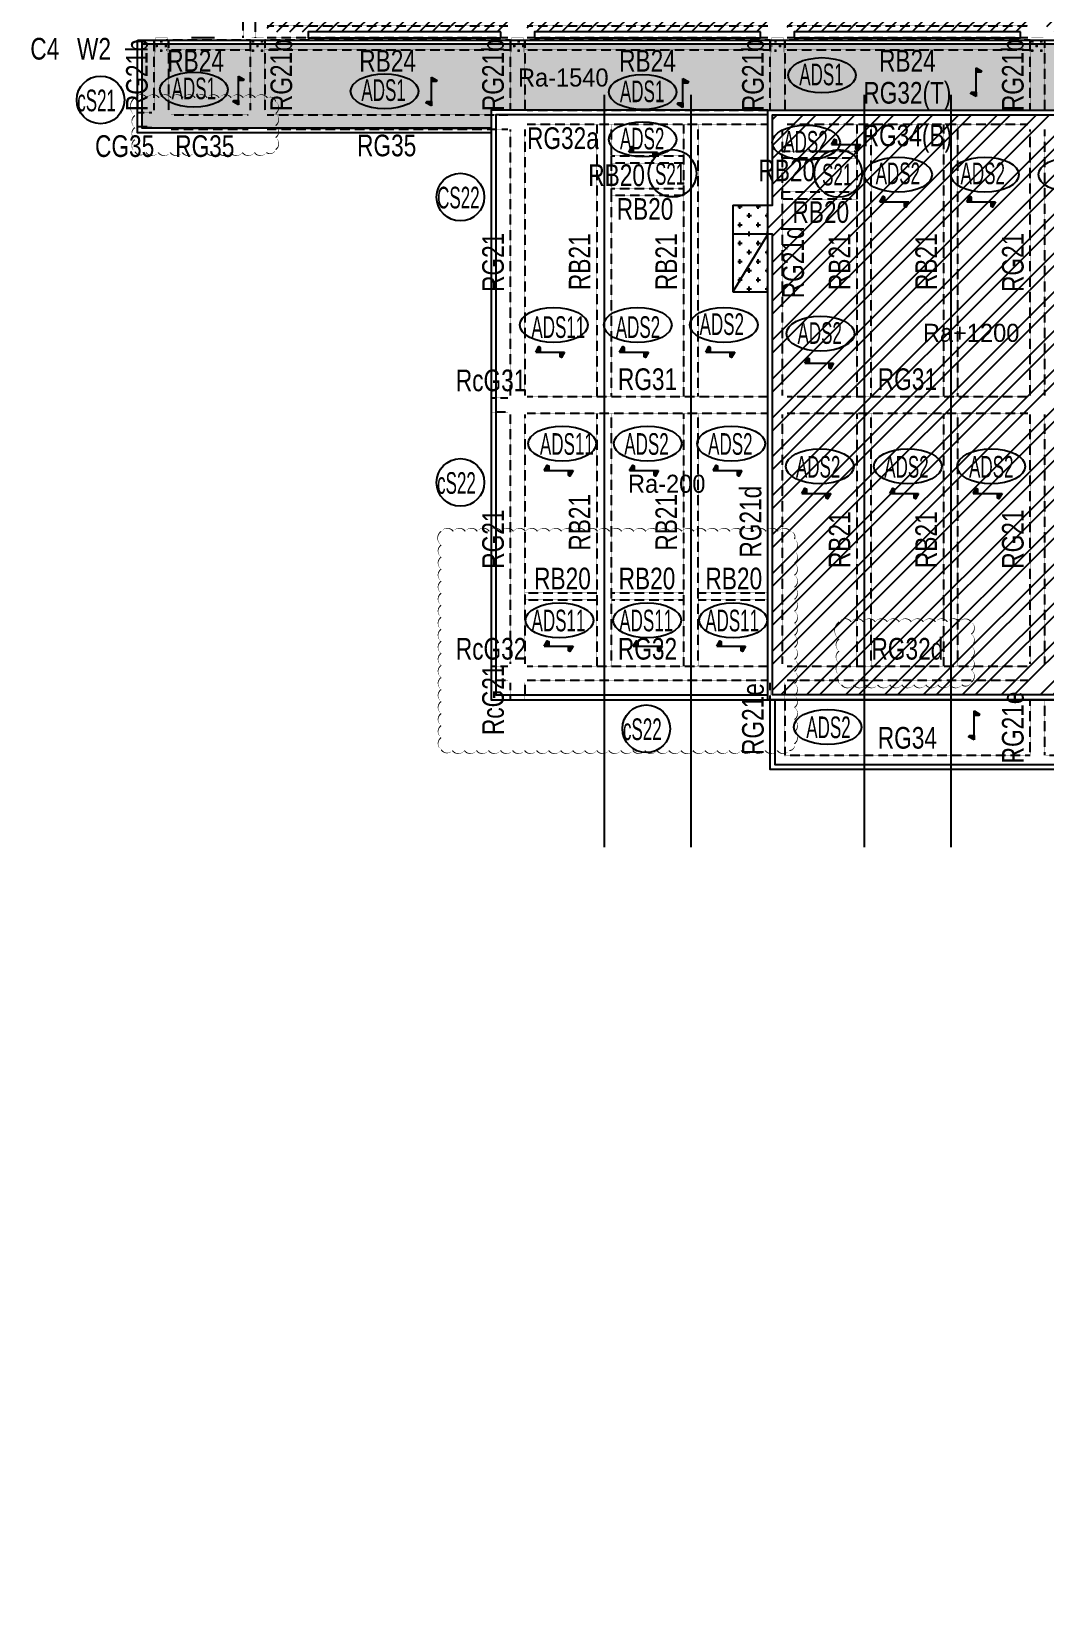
# Model space of a CAD drawing. Header units: millimetres. Extents: x -66083 to 179136, y 33075 to 150188.
# Drawn here: x 92951 to 135054, y 42155 to 107474 of the extents above; entities that cross this region are included whole.
import ezdxf
from ezdxf.enums import TextEntityAlignment as Align

# ---------------------------------------------------------------- set-up
doc = ezdxf.new("R2010")
doc.units = ezdxf.units.MM
doc.linetypes.add('HID', pattern=[2.3, 1.5, -0.8])
for name, color, linetype in [('$0$A-HAT', 8, 'Continuous'), ('^DECK', 130, 'Continuous'), ('A-CEN', 1, 'Continuous'), ('A-HAT', 251, 'Continuous'), ('A-OPEN', 1, 'Continuous'), ('BEAM-TEXT', 4, 'Continuous'), ('COLUMN-TEXT', 2, 'Continuous'), ('DECK-PL', 4, 'Continuous'), ('DECK-SLAB', 4, 'Continuous'), ('GIRDER-TEXT', 7, 'Continuous'), ('TXT-SLAB', 6, 'Continuous'), ('WALL-TEXT', 6, 'Continuous'), ('레벨', 40, 'Continuous'), ('보(beam)', 4, 'HID'), ('보(girder)', 7, 'HID'), ('슬래브라인', 7, 'Continuous')]:
    doc.layers.add(name, color=color, linetype=linetype)
doc.layers.add('NOPLOT', color=191, linetype='Continuous', plot=False)
doc.styles.add('Gtx', font='Dotum.ttf')

# ---------------------------------------------------------------- blocks, each defined once
blk = doc.blocks.new('*U696')
at = {"layer": '보(girder)'}
for p, q in [((-1905, 700), (8295, 700)), ((8295, 100), (-1905, 100))]:
    blk.add_line(p, q, dxfattribs=at)
blk = doc.blocks.new('*U668')
at = {"layer": '보(girder)'}
for p, q in [((-1905, 650), (8095, 650)), ((8095, 150), (-1905, 150))]:
    blk.add_line(p, q, dxfattribs=at)
blk = doc.blocks.new('*U670')
at = {"layer": '보(girder)'}
for p, q in [((-1905, 650), (8095, 650)), ((8095, 150), (-1905, 150))]:
    blk.add_line(p, q, dxfattribs=at)
blk = doc.blocks.new('*U672')
at = {"layer": '보(girder)'}
for p, q in [((-1905, 650), (8095, 650)), ((8095, 150), (-1905, 150))]:
    blk.add_line(p, q, dxfattribs=at)
blk = doc.blocks.new('*U680')
at = {"layer": '보(girder)'}
for p, q in [((-1905, 700), (1295, 700)), ((1295, 100), (-1905, 100))]:
    blk.add_line(p, q, dxfattribs=at)
blk = doc.blocks.new('*U682')
at = {"layer": '보(girder)'}
for p, q in [((-1905, 700), (8095, 700)), ((8095, 100), (-1905, 100))]:
    blk.add_line(p, q, dxfattribs=at)
blk = doc.blocks.new('*U690')
at = {"layer": '보(girder)'}
for p, q in [((-1905, 700), (8095, 700)), ((8095, 100), (-1905, 100))]:
    blk.add_line(p, q, dxfattribs=at)
blk = doc.blocks.new('*U692')
at = {"layer": '보(girder)'}
for p, q in [((-1905, 700), (8095, 700)), ((8095, 100), (-1905, 100))]:
    blk.add_line(p, q, dxfattribs=at)
blk = doc.blocks.new('*U611')
at = {"layer": '보(girder)'}
for p, q in [((-1905, 750), (8095, 750)), ((8095, 50), (-1905, 50))]:
    blk.add_line(p, q, dxfattribs=at)
blk = doc.blocks.new('*U613')
at = {"layer": '보(girder)'}
for p, q in [((-1905, 750), (8095, 750)), ((8095, 50), (-1905, 50))]:
    blk.add_line(p, q, dxfattribs=at)
blk = doc.blocks.new('*U621')
at = {"layer": '보(girder)'}
for p, q in [((-1905, 700), (9145, 700)), ((9145, 100), (-1905, 100))]:
    blk.add_line(p, q, dxfattribs=at)
blk = doc.blocks.new('*U607')
at = {"layer": '보(girder)'}
for p, q in [((-1905, 700), (9145, 700)), ((9145, 100), (-1905, 100))]:
    blk.add_line(p, q, dxfattribs=at)
blk = doc.blocks.new('*U609')
at = {"layer": '보(girder)'}
for p, q in [((-1905, 700), (9145, 700)), ((9145, 100), (-1905, 100))]:
    blk.add_line(p, q, dxfattribs=at)
blk = doc.blocks.new('*U702')
at = {"layer": '보(girder)'}
for p, q in [((-1905, 700), (995, 700)), ((995, 100), (-1905, 100))]:
    blk.add_line(p, q, dxfattribs=at)
blk = doc.blocks.new('*U385')
at = {"layer": '보(girder)'}
for p, q in [((-1905, 700), (995, 700)), ((995, 100), (-1905, 100))]:
    blk.add_line(p, q, dxfattribs=at)
blk = doc.blocks.new('*U387')
at = {"layer": '보(girder)'}
for p, q in [((-1905, 700), (995, 700)), ((995, 100), (-1905, 100))]:
    blk.add_line(p, q, dxfattribs=at)
blk = doc.blocks.new('*U389')
at = {"layer": '보(girder)'}
for p, q in [((-1905, 700), (995, 700)), ((995, 100), (-1905, 100))]:
    blk.add_line(p, q, dxfattribs=at)
blk = doc.blocks.new('*U391')
at = {"layer": '보(girder)'}
for p, q in [((-2005, 700), (895, 700)), ((895, 100), (-2005, 100))]:
    blk.add_line(p, q, dxfattribs=at)
blk = doc.blocks.new('*U411')
at = {"layer": '보(girder)'}
for p, q in [((-1905, 700), (8445, 700)), ((8445, 100), (-1905, 100))]:
    blk.add_line(p, q, dxfattribs=at)
blk = doc.blocks.new('*U413')
at = {"layer": '보(girder)'}
for p, q in [((-1905, 700), (8445, 700)), ((8445, 100), (-1905, 100))]:
    blk.add_line(p, q, dxfattribs=at)
blk = doc.blocks.new('*U403')
at = {"layer": '보(girder)'}
for p, q in [((-1905, 700), (8445, 700)), ((8445, 100), (-1905, 100))]:
    blk.add_line(p, q, dxfattribs=at)
blk = doc.blocks.new('*U487')
at = {"layer": '보(girder)'}
for p, q in [((-1905, 700), (8095, 700)), ((8095, 100), (-1905, 100))]:
    blk.add_line(p, q, dxfattribs=at)
blk = doc.blocks.new('*U489')
at = {"layer": '보(girder)'}
for p, q in [((-1905, 700), (8095, 700)), ((8095, 100), (-1905, 100))]:
    blk.add_line(p, q, dxfattribs=at)
blk = doc.blocks.new('*U493')
at = {"layer": '보(beam)'}
for p, q in [((2332, 500), (-1168, 500)), ((-1168, 100), (2332, 100))]:
    blk.add_line(p, q, dxfattribs=at)
blk = doc.blocks.new('*U495')
at = {"layer": '보(beam)'}
for p, q in [((9132, 500), (-1068, 500)), ((-1068, 100), (9132, 100))]:
    blk.add_line(p, q, dxfattribs=at)
blk = doc.blocks.new('*U497')
at = {"layer": '보(beam)'}
for p, q in [((9132, 500), (-1068, 500)), ((-1068, 100), (9132, 100))]:
    blk.add_line(p, q, dxfattribs=at)
blk = doc.blocks.new('*U499')
at = {"layer": '보(beam)'}
for p, q in [((9132, 500), (-1068, 500)), ((-1068, 100), (9132, 100))]:
    blk.add_line(p, q, dxfattribs=at)
blk = doc.blocks.new('*U511')
at = {"layer": '보(beam)'}
for p, q in [((10132, 600), (-1168, 600)), ((-1168, 0), (10132, 0))]:
    blk.add_line(p, q, dxfattribs=at)
blk = doc.blocks.new('*U513')
at = {"layer": '보(beam)'}
for p, q in [((10132, 600), (-1168, 600)), ((-1168, 0), (10132, 0))]:
    blk.add_line(p, q, dxfattribs=at)
blk = doc.blocks.new('*U515')
at = {"layer": '보(beam)'}
for p, q in [((10132, 600), (-1168, 600)), ((-1168, 0), (10132, 0))]:
    blk.add_line(p, q, dxfattribs=at)
blk = doc.blocks.new('*U505')
at = {"layer": '보(beam)'}
for p, q in [((10132, 600), (-1168, 600)), ((-1168, 0), (10132, 0))]:
    blk.add_line(p, q, dxfattribs=at)
blk = doc.blocks.new('*U527')
at = {"layer": '보(beam)'}
for p, q in [((9432, 600), (-1068, 600)), ((-1068, 0), (9432, 0))]:
    blk.add_line(p, q, dxfattribs=at)
blk = doc.blocks.new('*U541')
at = {"layer": '보(beam)'}
for p, q in [((9432, 600), (-1068, 600)), ((-1068, 0), (9432, 0))]:
    blk.add_line(p, q, dxfattribs=at)
blk = doc.blocks.new('*U543')
at = {"layer": '보(beam)'}
for p, q in [((9432, 600), (-1068, 600)), ((-1068, 0), (9432, 0))]:
    blk.add_line(p, q, dxfattribs=at)
blk = doc.blocks.new('*U545')
at = {"layer": '보(beam)'}
for p, q in [((9432, 600), (-1068, 600)), ((-1068, 0), (9432, 0))]:
    blk.add_line(p, q, dxfattribs=at)
blk = doc.blocks.new('*U571')
at = {"layer": '보(girder)'}
for p, q in [((-1905, 700), (8295, 700)), ((8295, 100), (-1905, 100))]:
    blk.add_line(p, q, dxfattribs=at)
blk = doc.blocks.new('*U573')
at = {"layer": '보(girder)'}
for p, q in [((-1905, 700), (1095, 700)), ((1095, 100), (-1905, 100))]:
    blk.add_line(p, q, dxfattribs=at)
blk = doc.blocks.new('*U581')
at = {"layer": '보(girder)'}
for p, q in [((-1905, 700), (395, 700)), ((395, 100), (-1905, 100))]:
    blk.add_line(p, q, dxfattribs=at)
blk = doc.blocks.new('*U623')
at = {"layer": '보(girder)'}
for p, q in [((-1905, 700), (-1205, 700)), ((-1205, 100), (-1905, 100))]:
    blk.add_line(p, q, dxfattribs=at)
blk = doc.blocks.new('*U625')
at = {"layer": '보(girder)'}
for p, q in [((-1905, 700), (-1205, 700)), ((-1205, 100), (-1905, 100))]:
    blk.add_line(p, q, dxfattribs=at)
blk = doc.blocks.new('*U627')
at = {"layer": '보(girder)'}
for p, q in [((-1905, 700), (-1205, 700)), ((-1205, 100), (-1905, 100))]:
    blk.add_line(p, q, dxfattribs=at)
blk = doc.blocks.new('A$C58C40D4B')
at = {"layer": 'DECK-PL'}
for points in [[(-600, 2), (-471, -223), (-415, -192), (-415, 2)], [(600, 2), (471, 228), (415, 196), (415, 2)]]:
    blk.add_hatch(color=256, dxfattribs=at).paths.add_polyline_path(points)
blk.add_line((-600, 2), (600, 2), dxfattribs=at)
for points in [[(-600, 2), (-471, -223), (-415, -192), (-415, 2), (-415, 2), (-471, 2), (-600, 2)], [(600, 2), (471, 228), (415, 196), (415, 2), (415, 2), (471, 2), (600, 2)]]:
    blk.add_lwpolyline(points, dxfattribs=at)
blk = doc.blocks.new('*U589')
at = {"layer": '보(girder)'}
for p, q in [((-2455, 650), (1845, 650)), ((1845, 150), (-2455, 150))]:
    blk.add_line(p, q, dxfattribs=at)
blk = doc.blocks.new('*U605')
at = {"layer": '보(girder)'}
for p, q in [((-1905, 700), (-1305, 700)), ((-1305, 100), (-1905, 100))]:
    blk.add_line(p, q, dxfattribs=at)

msp = doc.modelspace()

# ---------------------------------------------------------------- hatches: boundary and pattern name
at = {"layer": '$0$A-HAT'}
h = msp.add_hatch(dxfattribs=at)
h.set_pattern_fill('CROSS', color=1, scale=60)
h.paths.add_polyline_path([(122103.6, 96655), (123553.6, 96655), (123553.6, 100255), (122103.6, 100255)])
at = {"layer": 'A-HAT'}
h = msp.add_hatch(dxfattribs=at)
h.set_pattern_fill('ANSI31', color=256, scale=120)
h.paths.add_polyline_path([(102003.6, 108005), (102003.6, 111505), (102953.6, 111505), (102953.6, 112705), (102003.6, 112705), (102003.6, 116705), (104453.6, 116705), (104453.6, 116905), (112453.6, 116905), (112453.6, 116705), (113853.6, 116705), (113853.6, 116905), (123253.6, 116905), (123253.6, 116705), (124653.6, 116705), (124653.6, 116905), (134053.6, 116905), (134053.6, 116705), (135453.6, 116705), (135453.6, 116905), (144853.6, 116905), (144853.6, 116705), (146253.6, 116705), (146253.6, 116905), (155653.6, 116905), (155653.6, 116705), (157053.6, 116705), (157053.6, 116905), (161253.6, 116905), (161253.6, 116705), (167503.6, 116705), (167503.6, 112705), (166553.6, 112705), (166553.6, 111505), (167503.6, 111505), (167503.6, 108005), (166753.6, 108005), (166753.6, 107455), (156753.6, 107455), (156753.6, 108005), (155953.6, 108005), (155953.6, 107455), (145953.6, 107455), (145953.6, 108005), (145153.6, 108005), (145153.6, 107455), (135153.6, 107455), (135153.6, 108005), (134353.6, 108005), (134353.6, 107455), (124353.6, 107455), (124353.6, 108005), (123553.6, 108005), (123553.6, 107455), (113553.6, 107455), (113553.6, 108005), (112753.6, 108005), (112753.6, 107455), (102753.6, 107455), (102753.6, 108005)])
h = msp.add_hatch(dxfattribs=at)
h.set_pattern_fill('HONEY', color=256, scale=120)
h.paths.add_polyline_path([(166953.6, 106955), (166953.6, 104205), (112053.6, 104205), (112053.6, 103455), (97553.6, 103455), (97553.6, 106955)])
h = msp.add_hatch(dxfattribs=at)
h.set_pattern_fill('ANSI32', color=256, scale=120)
h.paths.add_polyline_path([(146453.6, 104005), (123753.6, 104005), (123753.6, 100255), (123553.6, 100255), (123553.6, 99055), (123753.6, 99055), (123753.6, 79905), (159353.6, 79905), (159353.6, 99055), (159553.6, 99055), (159553.6, 100255), (159353.6, 100255), (159353.6, 104005), (153053.6, 104005), (153053.6, 100505), (146453.6, 100505)])
at = {"layer": 'TXT-SLAB'}
h = msp.add_hatch(dxfattribs=at)
h.set_pattern_fill('CROSS', color=256, scale=30)
h.paths.add_polyline_path([(98103.6, 107205), (98103.6, 106605), (98603.6, 106605), (98603.6, 107205)])
h = msp.add_hatch(dxfattribs=at)
h.set_pattern_fill('CROSS', color=256, scale=30)
h.paths.add_polyline_path([(102103.6, 107205), (102103.6, 106605), (102603.6, 106605), (102603.6, 107205)])
h = msp.add_hatch(dxfattribs=at)
h.set_pattern_fill('CROSS', color=256, scale=30)
h.paths.add_polyline_path([(112903.6, 107205), (112903.6, 106605), (113403.6, 106605), (113403.6, 107205)])
h = msp.add_hatch(dxfattribs=at)
h.set_pattern_fill('CROSS', color=256, scale=30)
h.paths.add_polyline_path([(123703.6, 107205), (123703.6, 106605), (124203.6, 106605), (124203.6, 107205)])
h = msp.add_hatch(dxfattribs=at)
h.set_pattern_fill('CROSS', color=256, scale=30)
h.paths.add_polyline_path([(134503.6, 107205), (134503.6, 106605), (135003.6, 106605), (135003.6, 107205)])

# ---------------------------------------------------------------- linework, layer by layer
at = {"layer": '^DECK', "color": 0}
for centre in [(95823.1, 104629.4), (119592, 101574.5), (126479, 101574.5), (110777.8, 100593.4), (110777.8, 88735.1), (118501.2, 78503.4)]:
    msp.add_circle(centre, 990.9, dxfattribs=at)
for centre in [(125804.4, 105655.1), (99701.5, 105057.4), (107629.4, 104987.9), (118352.4, 104953.1), (118352.4, 102988.2), (125140.6, 102857.1), (128964.1, 101523.6), (132571, 101523.6), (136212.8, 101523.6), (114656.3, 95278.3), (118145.2, 95278.3), (121729.2, 95278.3), (125740.5, 94920), (115011.6, 90350.6), (118561, 90350.6), (122029.2, 90350.6), (125719.5, 89402.5), (129369.1, 89402.5), (132837.8, 89402.5), (114890.9, 83003), (118536.8, 83003), (122108.1, 83003), (126040.5, 78573.8)]:
    msp.add_ellipse(centre, major_axis=(1412.4, 0), ratio=0.5161765, dxfattribs=at)
at = {"layer": 'A-CEN'}
for p, q in [((116753.6, 104842.3), (116753.6, 73578.5)), ((120353.6, 104842.3), (120353.6, 73578.5)), ((127553.6, 104842.3), (127553.6, 73578.5)), ((131153.6, 104842.3), (131153.6, 73578.5))]:
    msp.add_line(p, q, dxfattribs=at)
at = {"layer": 'A-OPEN'}
msp.add_line((123553.6, 99055), (122103.6, 96655), dxfattribs=at)
at = {"layer": 'NOPLOT'}
for points in [[(97253, 104716.9, 0, 50, -0.5205671), (97753, 104716.9, 0, 50, -0.5205671), (98253, 104716.9, 0, 50, -0.5205671), (98753, 104716.9, 0, 50, -0.5205671), (99253, 104716.9, 0, 50, -0.5205671), (99753, 104716.9, 0, 50, -0.5205671), (100253, 104716.9, 0, 50, -0.5205671), (100753, 104716.9, 0, 50, -0.5205671), (101253, 104716.9, 0, 50, -0.5205671), (101753, 104716.9, 0, 50, -0.5205671), (102253, 104716.9, 0, 50, -0.5205671), (102753, 104716.9, 0, 50, -0.5205671), (103099.2, 104563.2, 0, 50, -0.5205671), (103099.2, 104063.2, 0, 50, -0.5205671), (103099.2, 103563.2, 0, 50, -0.5205671), (103099.2, 103063.2, 0, 50, -0.5205671), (103099.2, 102563.2, 0, 50, -0.5205671), (102718.3, 102444.1, 0, 50, -0.5205671), (102218.3, 102444.1, 0, 50, -0.5205671), (101718.3, 102444.1, 0, 50, -0.5205671), (101218.3, 102444.1, 0, 50, -0.5205671), (100718.3, 102444.1, 0, 50, -0.5205671), (100218.3, 102444.1, 0, 50, -0.5205671), (99718.3, 102444.1, 0, 50, -0.5205671), (99218.3, 102444.1, 0, 50, -0.5205671), (98718.3, 102444.1, 0, 50, -0.5205671), (98218.3, 102444.1, 0, 50, -0.5205671), (97718.3, 102444.1, 0, 50, -0.5205671), (97253, 102478.7, 0, 50, -0.5205671), (97253, 102978.7, 0, 50, -0.5205671), (97253, 103478.7, 0, 50, -0.5205671), (97253, 103978.7, 0, 50, -0.5205671)], [(109979.9, 86702.7, 0, 50, -0.5205671), (110479.9, 86702.7, 0, 50, -0.5205671), (110979.9, 86702.7, 0, 50, -0.5205671), (111479.9, 86702.7, 0, 50, -0.5205671), (111979.9, 86702.7, 0, 50, -0.5205671), (112479.9, 86702.7, 0, 50, -0.5205671), (112979.9, 86702.7, 0, 50, -0.5205671), (113479.9, 86702.7, 0, 50, -0.5205671), (113979.9, 86702.7, 0, 50, -0.5205671), (114479.9, 86702.7, 0, 50, -0.5205671), (114979.9, 86702.7, 0, 50, -0.5205671), (115479.9, 86702.7, 0, 50, -0.5205671), (115979.9, 86702.7, 0, 50, -0.5205671), (116479.9, 86702.7, 0, 50, -0.5205671), (116979.9, 86702.7, 0, 50, -0.5205671), (117479.9, 86702.7, 0, 50, -0.5205671), (117979.9, 86702.7, 0, 50, -0.5205671), (118479.9, 86702.7, 0, 50, -0.5205671), (118979.9, 86702.7, 0, 50, -0.5205671), (119479.9, 86702.7, 0, 50, -0.5205671), (119979.9, 86702.7, 0, 50, -0.5205671), (120479.9, 86702.7, 0, 50, -0.5205671), (120979.9, 86702.7, 0, 50, -0.5205671), (121479.9, 86702.7, 0, 50, -0.5205671), (121979.9, 86702.7, 0, 50, -0.5205671), (122479.9, 86702.7, 0, 50, -0.5205671), (122979.9, 86702.7, 0, 50, -0.5205671), (123479.9, 86702.7, 0, 50, -0.5205671), (123979.9, 86702.7, 0, 50, -0.5205671), (124479.9, 86702.7, 0, 50, -0.5205671), (124660.1, 86382.9, 0, 50, -0.5205671), (124660.1, 85882.9, 0, 50, -0.5205671), (124660.1, 85382.9, 0, 50, -0.5205671), (124660.1, 84882.9, 0, 50, -0.5205671), (124660.1, 84382.9, 0, 50, -0.5205671), (124660.1, 83882.9, 0, 50, -0.5205671), (124660.1, 83382.9, 0, 50, -0.5205671), (124660.1, 82882.9, 0, 50, -0.5205671), (124660.1, 82382.9, 0, 50, -0.5205671), (124660.1, 81882.9, 0, 50, -0.5205671), (124660.1, 81382.9, 0, 50, -0.5205671), (124660.1, 80882.9, 0, 50, -0.5205671), (124660.1, 80382.9, 0, 50, -0.5205671), (124660.1, 79882.9, 0, 50, -0.5205671), (124660.1, 79382.9, 0, 50, -0.5205671), (124660.1, 78882.9, 0, 50, -0.5205671), (124660.1, 78382.9, 0, 50, -0.5205671), (124660.1, 77882.9, 0, 50, -0.5205671), (124444.6, 77598.4, 0, 50, -0.5205671), (123944.6, 77598.4, 0, 50, -0.5205671), (123444.6, 77598.4, 0, 50, -0.5205671), (122944.6, 77598.4, 0, 50, -0.5205671), (122444.6, 77598.4, 0, 50, -0.5205671), (121944.6, 77598.4, 0, 50, -0.5205671), (121444.6, 77598.4, 0, 50, -0.5205671), (120944.6, 77598.4, 0, 50, -0.5205671), (120444.6, 77598.4, 0, 50, -0.5205671), (119944.6, 77598.4, 0, 50, -0.5205671), (119444.6, 77598.4, 0, 50, -0.5205671), (118944.6, 77598.4, 0, 50, -0.5205671), (118444.6, 77598.4, 0, 50, -0.5205671), (117944.6, 77598.4, 0, 50, -0.5205671), (117444.6, 77598.4, 0, 50, -0.5205671), (116944.6, 77598.4, 0, 50, -0.5205671), (116444.6, 77598.4, 0, 50, -0.5205671), (115944.6, 77598.4, 0, 50, -0.5205671), (115444.6, 77598.4, 0, 50, -0.5205671), (114944.6, 77598.4, 0, 50, -0.5205671), (114444.6, 77598.4, 0, 50, -0.5205671), (113944.6, 77598.4, 0, 50, -0.5205671), (113444.6, 77598.4, 0, 50, -0.5205671), (112944.6, 77598.4, 0, 50, -0.5205671), (112444.6, 77598.4, 0, 50, -0.5205671), (111944.6, 77598.4, 0, 50, -0.5205671), (111444.6, 77598.4, 0, 50, -0.5205671), (110944.6, 77598.4, 0, 50, -0.5205671), (110444.6, 77598.4, 0, 50, -0.5205671), (109979.9, 77633.8, 0, 50, -0.5205671), (109979.9, 78133.8, 0, 50, -0.5205671), (109979.9, 78633.8, 0, 50, -0.5205671), (109979.9, 79133.8, 0, 50, -0.5205671), (109979.9, 79633.8, 0, 50, -0.5205671), (109979.9, 80133.8, 0, 50, -0.5205671), (109979.9, 80633.8, 0, 50, -0.5205671), (109979.9, 81133.8, 0, 50, -0.5205671), (109979.9, 81633.8, 0, 50, -0.5205671), (109979.9, 82133.8, 0, 50, -0.5205671), (109979.9, 82633.8, 0, 50, -0.5205671), (109979.9, 83133.8, 0, 50, -0.5205671), (109979.9, 83633.8, 0, 50, -0.5205671), (109979.9, 84133.8, 0, 50, -0.5205671), (109979.9, 84633.8, 0, 50, -0.5205671), (109979.9, 85133.8, 0, 50, -0.5205671), (109979.9, 85633.8, 0, 50, -0.5205671), (109979.9, 86133.8, 0, 50, -0.5205671)], [(126517.1, 82943, 0, 50, -0.5205671), (127017.1, 82943, 0, 50, -0.5205671), (127517.1, 82943, 0, 50, -0.5205671), (128017.1, 82943, 0, 50, -0.5205671), (128517.1, 82943, 0, 50, -0.5205671), (129017.1, 82943, 0, 50, -0.5205671), (129517.1, 82943, 0, 50, -0.5205671), (130017.1, 82943, 0, 50, -0.5205671), (130517.1, 82943, 0, 50, -0.5205671), (131017.1, 82943, 0, 50, -0.5205671), (131517.1, 82943, 0, 50, -0.5205671), (132009.3, 82935.2, 0, 50, -0.5205671), (132009.3, 82435.2, 0, 50, -0.5205671), (132009.3, 81935.2, 0, 50, -0.5205671), (132009.3, 81435.2, 0, 50, -0.5205671), (132009.3, 80935.2, 0, 50, -0.5205671), (132009.3, 80435.2, 0, 50, -0.5205671), (131616.4, 80328.1, 0, 50, -0.5205671), (131116.4, 80328.1, 0, 50, -0.5205671), (130616.4, 80328.1, 0, 50, -0.5205671), (130116.4, 80328.1, 0, 50, -0.5205671), (129616.4, 80328.1, 0, 50, -0.5205671), (129116.4, 80328.1, 0, 50, -0.5205671), (128616.4, 80328.1, 0, 50, -0.5205671), (128116.4, 80328.1, 0, 50, -0.5205671), (127616.4, 80328.1, 0, 50, -0.5205671), (127116.4, 80328.1, 0, 50, -0.5205671), (126616.4, 80328.1, 0, 50, -0.5205671), (126517.1, 80728.8, 0, 50, -0.5205671), (126517.1, 81228.8, 0, 50, -0.5205671), (126517.1, 81728.8, 0, 50, -0.5205671), (126517.1, 82228.8, 0, 50, -0.5205671)]]:
    msp.add_lwpolyline(points, format="xyseb", close=True, dxfattribs=at)
at = {"layer": 'TXT-SLAB', "linetype": 'HID', "ltscale": 0.5, "const_width": 10, "elevation": 0}
for points in [[(98103.6, 107205), (98103.6, 106605), (98603.6, 106605), (98603.6, 107205)], [(102103.6, 107205), (102103.6, 106605), (102603.6, 106605), (102603.6, 107205)], [(112903.6, 107205), (112903.6, 106605), (113403.6, 106605), (113403.6, 107205)], [(123703.6, 107205), (123703.6, 106605), (124203.6, 106605), (124203.6, 107205)], [(134503.6, 107205), (134503.6, 106605), (135003.6, 106605), (135003.6, 107205)]]:
    msp.add_lwpolyline(points, close=True, dxfattribs=at)
at = {"layer": '보(beam)'}
for p, q in [((113453.6, 84155), (116453.6, 84155)), ((113453.6, 83855), (116453.6, 83855)), ((117053.6, 84155), (120053.6, 84155)), ((117053.6, 83855), (120053.6, 83855)), ((120653.6, 84155), (123553.6, 84155)), ((120653.6, 83855), (123553.6, 83855))]:
    msp.add_line(p, q, dxfattribs=at)
at = {"layer": '보(beam)', "elevation": 0}
for points in [[(117053.6, 102305), (120053.6, 102305), (120053.6, 102005), (117053.6, 102005)], [(124153.6, 102505), (127253.6, 102505), (127253.6, 102205), (124153.6, 102205)], [(117053.6, 100955), (120053.6, 100955), (120053.6, 100655), (117053.6, 100655)], [(124153.6, 100805), (127253.6, 100805), (127253.6, 100505), (124153.6, 100505)]]:
    msp.add_lwpolyline(points, close=True, dxfattribs=at)
at = {"layer": '슬래브라인'}
for p, q in [((100553.6, 107205), (99603.6, 107205)), ((97353.6, 107105), (173860.7, 107105)), ((97553.6, 106955), (166953.6, 106955)), ((122103.6, 100255), (122103.6, 96655)), ((122103.6, 96655), (123553.6, 96655))]:
    msp.add_line(p, q, dxfattribs=at)
at = {"layer": '슬래브라인', "elevation": 0}
for points in [[(112453.6, 107455), (104453.6, 107455), (104453.6, 107205), (112453.6, 107205)], [(123253.6, 107455), (113853.6, 107455), (113853.6, 107205), (123253.6, 107205)], [(134053.6, 107455), (124653.6, 107455), (124653.6, 107205), (134053.6, 107205)]]:
    msp.add_lwpolyline(points, close=True, dxfattribs=at)
at = {"layer": '슬래브라인'}
for points in [[(112053.6, 103255), (97353.6, 103255), (97353.6, 107105)], [(112053.6, 103455), (97553.6, 103455), (97553.6, 107105)], [(123553.6, 104205), (112053.6, 104205), (112053.6, 79705), (123653.6, 79705)], [(123553.6, 104005), (112253.6, 104005), (112253.6, 79905), (123553.6, 79905)], [(173794.8, 42155), (144503.6, 42155), (144503.6, 76805), (123653.6, 76805), (123653.6, 79705), (159553.6, 79705), (159553.6, 99055)], [(173575.4, 42355), (144703.6, 42355), (144703.6, 77005), (123853.6, 77005), (123853.6, 79705)]]:
    msp.add_lwpolyline(points, dxfattribs=at)
at = {"layer": '슬래브라인', "elevation": 0}
for points in [[(122103.6, 100255), (123753.6, 100255), (123753.6, 104005), (146453.6, 104005)], [(159553.6, 99055), (159553.6, 79705), (123553.6, 79705), (123553.6, 104205), (146453.6, 104205)], [(161153.6, 99055), (159353.6, 99055), (159353.6, 79905), (123753.6, 79905), (123753.6, 99055), (122103.6, 99055)]]:
    msp.add_lwpolyline(points, dxfattribs=at)

# ---------------------------------------------------------------- block references
at = {"layer": 'DECK-PL', "xscale": -1}
for p, rotation in [((132204.8, 105365.5), 270), ((101554.1, 105021.4), 270), ((109570, 104978.4), 270), ((120025.9, 104916.2), 270), ((118371.9, 102465.1), 180), ((126801.6, 102780.9), 180), ((128813.6, 100400.8), 180), ((132420.5, 100400.8), 180), ((114505.8, 94155.6), 180), ((117994.7, 94155.6), 180), ((121578.7, 94155.6), 180), ((125686.1, 93689.7), 180), ((114861.1, 89227.8), 180), ((118410.5, 89227.8), 180), ((121878.7, 89227.8), 180), ((125569, 88279.7), 180), ((129218.6, 88279.7), 180), ((132687.4, 88279.7), 180), ((114861.1, 81937.3), 180), ((118561.3, 81937.3), 180), ((122029.7, 81937.3), 180), ((132121.1, 78640.5), 270)]:
    msp.add_blockref('A$C58C40D4B', p, dxfattribs=dict(at, rotation=rotation))
at = {"layer": '보(beam)'}
for name, p in [('*U493', (99721.5, 106605)), ('*U495', (103721.5, 106605)), ('*U497', (114521.5, 106605)), ('*U499', (125321.5, 106605))]:
    msp.add_blockref(name, p, dxfattribs=at)
at = {"layer": '보(beam)', "rotation": 270}
for name, p in [('*U511', (116453.6, 102437.1)), ('*U513', (120053.6, 102437.1)), ('*U515', (127253.6, 102437.1)), ('*U505', (130853.6, 102437.1)), ('*U527', (116453.6, 90537.1)), ('*U541', (120053.6, 90537.1)), ('*U543', (127253.6, 90537.1)), ('*U545', (130853.6, 90537.1))]:
    msp.add_blockref(name, p, dxfattribs=at)
at = {"layer": '보(girder)'}
for name, p, rotation in [('*U589', (101603.6, 109049.6), 270), ('*U391', (97953.6, 105099.6), 270), ('*U389', (101953.6, 105199.6), 270), ('*U387', (112753.6, 105199.6), 270), ('*U385', (123553.6, 105199.6), 270), ('*U702', (134353.6, 105199.6), 270), ('*U621', (112753.6, 101499.6), 270), ('*U607', (123453.6, 101499.6), 270), ('*U609', (134353.6, 101499.6), 270), ('*U627', (110848.1, 92355), 180), ('*U411', (112753.6, 89649.6), 270), ('*U413', (123453.6, 89649.6), 270), ('*U403', (134353.6, 89649.6), 270), ('*U625', (110848.1, 81205), 180), ('*U623', (112753.6, 78499.6), 270), ('*U573', (123553.6, 78499.6), 270), ('*U581', (134353.6, 77799.6), 270)]:
    msp.add_blockref(name, p, dxfattribs=dict(at, rotation=rotation))
for name, p in [('*U672', (104659, 107055)), ('*U670', (115459, 107055)), ('*U668', (126259, 107055)), ('*U605', (99259, 103405)), ('*U680', (100659, 103305)), ('*U682', (104659, 103305)), ('*U690', (115459, 103505)), ('*U692', (126259, 103505)), ('*U611', (115459, 91555)), ('*U613', (126259, 91555)), ('*U487', (115459, 80405)), ('*U489', (126259, 80405)), ('*U696', (126159, 76705)), ('*U571', (136959, 76705))]:
    msp.add_blockref(name, p, dxfattribs=at)

# ---------------------------------------------------------------- texts
at = {"layer": 'BEAM-TEXT', "style": 'Gtx', "width": 0.8}
for s, p in [('RB24', (99773.6, 106705, 0)), ('RB24', (107753.6, 106705, 0)), ('RB24', (118553.6, 106705, 0)), ('RB24', (129353.6, 106705, 0)), ('RB20', (117269.6, 101950.3, 0)), ('RB20', (124343.3, 102151.3, 0)), ('RB20', (118449.7, 100548.7, 0)), ('RB20', (125754, 100419.9, 0)), ('RB20', (115020.3, 85194.7, 0)), ('RB20', (118531.2, 85194.7, 0)), ('RB20', (122140, 85194.7, 0))]:
    msp.add_text(s, height=900, dxfattribs=at).set_placement(p, align=Align.TOP_CENTER)
for p in [(116453.6, 97905, 0), (120053.6, 97905, 0), (127253.6, 97905, 0), (130853.6, 97905, 0), (116453.6, 87080, 0), (120053.6, 87080, 0), (127253.6, 86355, 0), (130853.6, 86355, 0)]:
    msp.add_text('RB21', height=900, rotation=90, dxfattribs=at).set_placement(p, align=Align.BOTTOM_CENTER)
at = {"layer": 'COLUMN-TEXT', "color": 3, "style": 'Gtx', "width": 0.8}
msp.add_text('C4', height=900, dxfattribs=at).set_placement((92903.6, 107205.1), align=Align.TOP_LEFT)
at = {"layer": 'DECK-SLAB', "style": 'Gtx', "width": 0.6}
for s, p in [('ADS1', (124859.4, 105236.7, 0)), ('ADS1', (98776.8, 104656.7, 0)), ('ADS1', (106663.5, 104587.1, 0)), ('ADS1', (117407.4, 104534.8, 0)), ('ADS2', (117407.4, 102569.8, 0)), ('ADS2', (124195.6, 102438.7, 0)), ('ADS2', (128035.3, 101127, 0)), ('ADS2', (131560.8, 101127, 0)), ('ADS11', (113728.1, 94740.4, 0)), ('ADS2', (117233.1, 94740.4, 0)), ('ADS2', (120717.7, 94862.7, 0)), ('ADS2', (124785.4, 94493.1, 0)), ('ADS11', (114083.4, 89883.2, 0)), ('ADS2', (117588.4, 89883.2, 0)), ('ADS2', (121073, 89883.2, 0)), ('ADS2', (124721.5, 88935.2, 0)), ('ADS2', (128390.6, 88935.2, 0)), ('ADS2', (131916.2, 88935.2, 0)), ('ADS11', (113734.9, 82548.3, 0)), ('ADS11', (117380.7, 82548.3, 0)), ('ADS11', (120952, 82548.3, 0)), ('ADS2', (125150.2, 78111.2, 0))]:
    msp.add_text(s, height=900, dxfattribs=at).set_placement(p)
at = {"layer": 'GIRDER-TEXT', "style": 'Gtx', "width": 0.8}
for s, p in [('RG21b', (98053.6, 105655)), ('RG21b', (112853.6, 105655)), ('RG21b', (123653.6, 105655)), ('RG21b', (134453.6, 105655)), ('RG21', (112853.6, 97880)), ('RG21', (134453.6, 97880)), ('RG21d', (123553.6, 87105)), ('RG21', (112853.6, 86380)), ('RG21', (134453.6, 86380)), ('RcG21', (112853.6, 79705)), ('RG21e', (123653.6, 78905)), ('RG21e', (134453.6, 78555))]:
    msp.add_text(s, height=900, rotation=90, dxfattribs=at).set_placement(p, align=Align.BOTTOM_CENTER)
for s, p in [('RG21b', (102885.3, 105655)), ('RG21d', (124153.6, 97880))]:
    msp.add_text(s, height=900, rotation=90, dxfattribs=at).set_placement(p, align=Align.TOP_CENTER)
for s, p in [('RG32(T)', (129353.6, 104205)), ('RcG31', (112053.6, 92255)), ('RG31', (118553.6, 92305)), ('RG31', (129353.6, 92305)), ('RG32d', (129353.6, 81105)), ('RcG32', (112053.6, 81105)), ('RG32', (118553.6, 81105)), ('RG34', (129353.6, 77405))]:
    msp.add_text(s, height=900, dxfattribs=at).set_placement(p, align=Align.BOTTOM_CENTER)
for s, p in [('RG32a', (115037.7, 103489.5)), ('RG34(B)', (129353.6, 103605)), ('CG35', (96825.6, 103159.6)), ('RG35', (100156.5, 103159.6)), ('RG35', (107713.6, 103186.2))]:
    msp.add_text(s, height=900, dxfattribs=at).set_placement(p, align=Align.TOP_CENTER)
at = {"layer": 'TXT-SLAB', "style": 'Gtx', "width": 0.6}
for s, p in [('cS21', (94854.7, 104156.9)), ('S21', (118865.8, 101102.6)), ('S21', (125807.9, 101074.4)), ('CS22', (109809.4, 100120.9)), ('cS22', (109809.4, 88262.5)), ('cS22', (117532.8, 78030.8))]:
    msp.add_text(s, height=900, dxfattribs=at).set_placement(p)
at = {"layer": 'WALL-TEXT', "style": 'Gtx', "width": 0.8}
msp.add_text('W2', height=900, dxfattribs=at).set_placement((95551.2, 107205, 0), align=Align.TOP_CENTER)
at = {"layer": '레벨', "style": 'Gtx'}
for s, p in [('Ra-1540', (115052.5, 105559.3)), ('Ra+1200', (132003, 94950.5, 0)), ('Ra-200', (119351.1, 88680.8))]:
    msp.add_text(s, height=750, dxfattribs=at).set_placement(p, align=Align.MIDDLE_CENTER)

doc.saveas('drawing.dxf')
